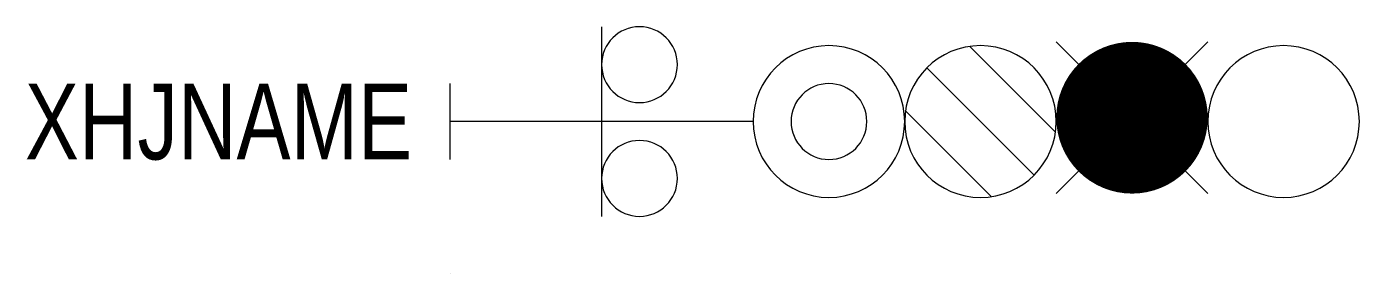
# Model space of a CAD drawing. Header units: millimetres. Extents: x -11.2 to 24, y 0 to 6.5.
import ezdxf
from ezdxf.enums import TextEntityAlignment as Align

# ---------------------------------------------------------------- set-up
doc = ezdxf.new("R2010")
doc.units = ezdxf.units.MM
doc.header["$MEASUREMENT"] = 0

msp = doc.modelspace()

# ---------------------------------------------------------------- linework, layer by layer
msp.add_line((0, 0.001), (0, -0.001))
for points in [[(4, 6.5), (4, 1.5)], [(0, 3), (0, 5)], [(8, 4), (0, 4)]]:
    msp.add_lwpolyline(points)
for points in [[(4, 5.5, 1), (6, 5.5, 1)], [(8, 4, 1), (12, 4, 1)], [(9, 4, 1), (11, 4, 1)], [(4, 2.5, 1), (6, 2.5, 1)]]:
    msp.add_lwpolyline(points, format="xyb", close=True)
at = {"color": 2}
msp.add_lwpolyline([(12, 4, 1), (16, 4, 1)], format="xyb", close=True, dxfattribs=at)
for points in [[(13.717, 5.98), (15.98, 3.717)], [(12.586, 5.414), (15.414, 2.586)], [(12.02, 4.283), (14.283, 2.02)]]:
    msp.add_lwpolyline(points, dxfattribs=at)
at = {"color": 1}
for points in [[(20, 2.1), (16, 6.1)], [(20, 6.1), (16, 2.1)]]:
    msp.add_lwpolyline(points, dxfattribs=at)
at = {"color": 1, "const_width": 2}
msp.add_lwpolyline([(19, 4.1, 1), (17, 4.1, 1)], format="xyb", close=True, dxfattribs=at)
at = {"color": 3}
msp.add_lwpolyline([(20, 4, 1), (24, 4, 1)], format="xyb", close=True, dxfattribs=at)

# ---------------------------------------------------------------- texts
at = {"width": 0.8}
msp.add_attdef('XHJNAME', text='X4', height=2, dxfattribs=at).set_placement((-1, 3), align=Align.RIGHT)

doc.saveas('drawing.dxf')
